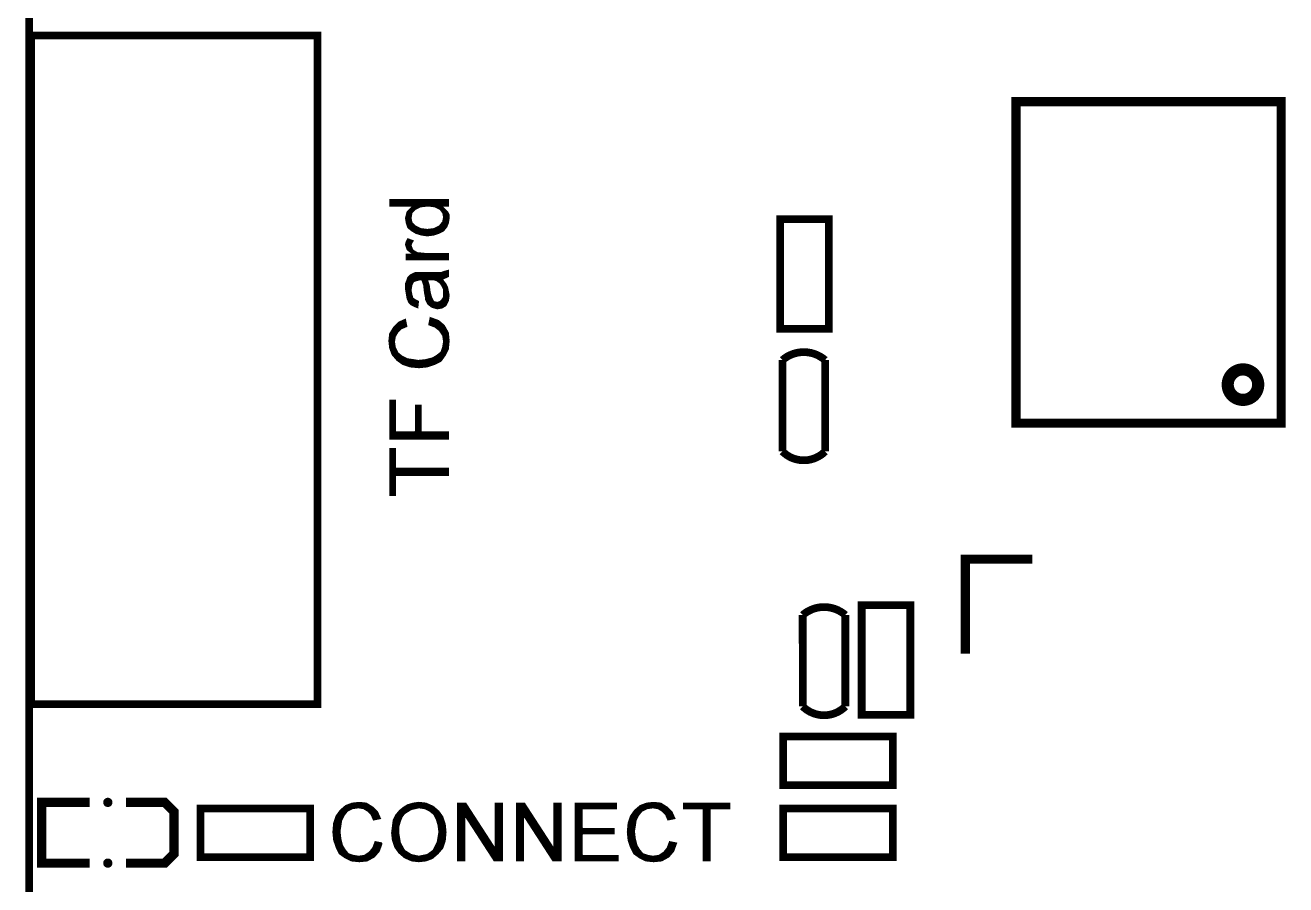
# Model space of a CAD drawing. Extents: x 1.22 to 3.09, y 1.23 to 6.
# Drawn here: x 1.356 to 2.171, y 2.793 to 3.348 of the extents above; entities that cross this region are included whole.
import ezdxf

# ---------------------------------------------------------------- set-up
doc = ezdxf.new("R2010")
doc.units = 0
doc.layers.add('SST001126_PHO', color=11, linetype='CONTINUOUS')

msp = doc.modelspace()

# ---------------------------------------------------------------- linework, layer by layer
at = {"layer": 'SST001126_PHO'}
for points, const_width in [([(1.35854, 1.43433), (1.35854, 5.6261)], 0.005), ([(1.54494, 3.3418), (1.54494, 2.9098), (1.35994, 2.9098), (1.35994, 3.3418), (1.54494, 3.3418)], 0.005), ([(2.16797, 3.29916), (2.16797, 3.09139), (1.9966, 3.09139), (1.9966, 3.29916), (2.16797, 3.29916)], 0.006), ([(1.62996, 3.22587), (1.62897, 3.22783), (1.62582, 3.23099), (1.62567, 3.23134), (1.62617, 3.23184), (1.62942, 3.23184), (1.62942, 3.23566), (1.59185, 3.23566), (1.59185, 3.23184), (1.60581, 3.23184), (1.60631, 3.23134), (1.60617, 3.23099), (1.60305, 3.22787), (1.60204, 3.22382), (1.60255, 3.22075), (1.60356, 3.21771), (1.6061, 3.21568), (1.60869, 3.21413), (1.61235, 3.21308), (1.616, 3.21256), (1.62017, 3.21308), (1.6233, 3.21413), (1.62639, 3.21567), (1.62841, 3.2182), (1.62944, 3.22076), (1.62996, 3.22388), (1.62996, 3.22587)], 0.001), ([(1.592, 3.23184), (1.592, 3.23566)], 0.001), ([(1.593, 3.23184), (1.593, 3.23566)], 0.001), ([(1.594, 3.23184), (1.594, 3.23566)], 0.001), ([(1.595, 3.23184), (1.595, 3.23566)], 0.001), ([(1.596, 3.23184), (1.596, 3.23566)], 0.001), ([(1.597, 3.23184), (1.597, 3.23566)], 0.001), ([(1.598, 3.23184), (1.598, 3.23566)], 0.001), ([(1.599, 3.23184), (1.599, 3.23566)], 0.001), ([(1.6, 3.23184), (1.6, 3.23566)], 0.001), ([(1.601, 3.23184), (1.601, 3.23566)], 0.001), ([(1.602, 3.23184), (1.602, 3.23566)], 0.001), ([(1.603, 3.23184), (1.603, 3.23566)], 0.001), ([(1.604, 3.23184), (1.604, 3.23566)], 0.001), ([(1.605, 3.23184), (1.605, 3.23566)], 0.001), ([(1.606, 3.23181), (1.606, 3.23566)], 0.001), ([(1.607, 3.22841), (1.607, 3.23566)], 0.001), ([(1.608, 3.22941), (1.608, 3.23566)], 0.001), ([(1.609, 3.23001), (1.609, 3.23566)], 0.001), ([(1.61, 3.23051), (1.61, 3.23566)], 0.001), ([(1.611, 3.23101), (1.611, 3.23566)], 0.001), ([(1.612, 3.23134), (1.612, 3.23566)], 0.001), ([(1.613, 3.23145), (1.613, 3.23566)], 0.001), ([(1.614, 3.23156), (1.614, 3.23566)], 0.001), ([(1.615, 3.23168), (1.615, 3.23566)], 0.001), ([(1.616, 3.23179), (1.616, 3.23566)], 0.001), ([(1.617, 3.23179), (1.617, 3.23566)], 0.001), ([(1.618, 3.23166), (1.618, 3.23566)], 0.001), ([(1.619, 3.23154), (1.619, 3.23566)], 0.001), ([(1.62, 3.23141), (1.62, 3.23566)], 0.001), ([(1.621, 3.23127), (1.621, 3.23566)], 0.001), ([(1.622, 3.23077), (1.622, 3.23566)], 0.001), ([(1.623, 3.23027), (1.623, 3.23566)], 0.001), ([(1.624, 3.22977), (1.624, 3.23566)], 0.001), ([(1.625, 3.22874), (1.625, 3.23566)], 0.001), ([(1.626, 3.23181), (1.626, 3.23566)], 0.001), ([(1.627, 3.23184), (1.627, 3.23566)], 0.001), ([(1.628, 3.23184), (1.628, 3.23566)], 0.001), ([(1.629, 3.23184), (1.629, 3.23566)], 0.001), ([(1.603, 3.2194), (1.603, 3.22767)], 0.001), ([(1.604, 3.21736), (1.604, 3.22882)], 0.001), ([(1.605, 3.21656), (1.605, 3.22982)], 0.001), ([(1.60532, 3.22393), (1.60586, 3.22714), (1.606, 3.22741), (1.60814, 3.22955), (1.60827, 3.22965), (1.61148, 3.23125), (1.61165, 3.2313), (1.61647, 3.23184), (1.61659, 3.23184), (1.62088, 3.2313), (1.62104, 3.23125), (1.62425, 3.22965), (1.62443, 3.2295), (1.62604, 3.22736), (1.62613, 3.22716), (1.62666, 3.22448), (1.62666, 3.22428)], 0.001), ([(1.606, 3.22741), (1.606, 3.23082)], 0.001), ([(1.626, 3.2274), (1.626, 3.23081)], 0.001), ([(1.627, 3.21644), (1.627, 3.22981)], 0.001), ([(1.628, 3.21769), (1.628, 3.22881)], 0.001), ([(1.629, 3.21967), (1.629, 3.22778)], 0.001), ([(1.62666, 3.22428), (1.62613, 3.2216), (1.62603, 3.22139), (1.62388, 3.21871), (1.62372, 3.21857), (1.6205, 3.21697), (1.62034, 3.21692), (1.61605, 3.21638), (1.61593, 3.21638), (1.61164, 3.21692), (1.61148, 3.21697), (1.60827, 3.21857), (1.60814, 3.21867), (1.606, 3.22081), (1.60586, 3.22107), (1.60532, 3.22374), (1.60531, 3.22384), (1.60532, 3.22393)], 0.001), ([(1.606, 3.21576), (1.606, 3.22081)], 0.001), ([(1.607, 3.21514), (1.607, 3.21981)], 0.001), ([(1.608, 3.21454), (1.608, 3.21881)], 0.001), ([(1.624, 3.21448), (1.624, 3.21886)], 0.001), ([(1.625, 3.21498), (1.625, 3.22011)], 0.001), ([(1.626, 3.21548), (1.626, 3.22136)], 0.001), ([(1.87552, 3.22317), (1.84403, 3.22317), (1.84403, 3.1523), (1.87552, 3.1523), (1.87552, 3.22317)], 0.005), ([(1.62942, 3.20084), (1.61492, 3.20084), (1.61487, 3.20085), (1.60951, 3.20138), (1.60931, 3.20145), (1.60663, 3.20306), (1.60642, 3.2033), (1.60535, 3.20598), (1.60531, 3.20616), (1.60534, 3.20632), (1.60588, 3.20793), (1.60593, 3.20805), (1.60666, 3.20913), (1.60338, 3.21036), (1.60254, 3.20867), (1.60205, 3.20672), (1.60304, 3.20376), (1.604, 3.20279), (1.60611, 3.20121), (1.60631, 3.20081), (1.60581, 3.20031), (1.60256, 3.20031), (1.60256, 3.19702), (1.62942, 3.19702), (1.62942, 3.20084)], 0.001), ([(1.609, 3.21404), (1.609, 3.21821)], 0.001), ([(1.61, 3.21375), (1.61, 3.21771)], 0.001), ([(1.611, 3.21347), (1.611, 3.21721)], 0.001), ([(1.612, 3.21318), (1.612, 3.21687)], 0.001), ([(1.613, 3.21299), (1.613, 3.21675)], 0.001), ([(1.614, 3.21285), (1.614, 3.21662)], 0.001), ([(1.615, 3.2127), (1.615, 3.2165)], 0.001), ([(1.616, 3.21256), (1.616, 3.21638)], 0.001), ([(1.617, 3.21269), (1.617, 3.2165)], 0.001), ([(1.618, 3.21281), (1.618, 3.21663)], 0.001), ([(1.619, 3.21294), (1.619, 3.21675)], 0.001), ([(1.62, 3.21306), (1.62, 3.21688)], 0.001), ([(1.621, 3.21336), (1.621, 3.21722)], 0.001), ([(1.622, 3.21369), (1.622, 3.21772)], 0.001), ([(1.623, 3.21403), (1.623, 3.21822)], 0.001), ([(1.603, 3.20387), (1.603, 3.2096)], 0.001), ([(1.604, 3.20279), (1.604, 3.21013)], 0.001), ([(1.605, 3.20204), (1.605, 3.20975)], 0.001), ([(1.606, 3.20815), (1.606, 3.20938)], 0.001), ([(1.606, 3.20129), (1.606, 3.20435)], 0.001), ([(1.607, 3.19702), (1.607, 3.20283)], 0.001), ([(1.608, 3.19702), (1.608, 3.20223)], 0.001), ([(1.603, 3.19702), (1.603, 3.20031)], 0.001), ([(1.604, 3.19702), (1.604, 3.20031)], 0.001), ([(1.605, 3.19702), (1.605, 3.20031)], 0.001), ([(1.606, 3.19702), (1.606, 3.20034)], 0.001), ([(1.609, 3.19702), (1.609, 3.20163)], 0.001), ([(1.61, 3.19702), (1.61, 3.20133)], 0.001), ([(1.611, 3.19702), (1.611, 3.20123)], 0.001), ([(1.612, 3.19702), (1.612, 3.20113)], 0.001), ([(1.613, 3.19702), (1.613, 3.20103)], 0.001), ([(1.614, 3.19702), (1.614, 3.20093)], 0.001), ([(1.615, 3.19702), (1.615, 3.20084)], 0.001), ([(1.616, 3.19702), (1.616, 3.20084)], 0.001), ([(1.617, 3.19702), (1.617, 3.20084)], 0.001), ([(1.618, 3.19702), (1.618, 3.20084)], 0.001), ([(1.619, 3.19702), (1.619, 3.20084)], 0.001), ([(1.62, 3.19702), (1.62, 3.20084)], 0.001), ([(1.621, 3.19702), (1.621, 3.20084)], 0.001), ([(1.622, 3.19702), (1.622, 3.20084)], 0.001), ([(1.623, 3.19702), (1.623, 3.20084)], 0.001), ([(1.624, 3.19702), (1.624, 3.20084)], 0.001), ([(1.625, 3.19702), (1.625, 3.20084)], 0.001), ([(1.626, 3.19702), (1.626, 3.20084)], 0.001), ([(1.627, 3.19702), (1.627, 3.20084)], 0.001), ([(1.628, 3.19702), (1.628, 3.20084)], 0.001), ([(1.629, 3.19702), (1.629, 3.20084)], 0.001), ([(1.60808, 3.18852), (1.60504, 3.187), (1.60357, 3.18554), (1.60307, 3.18404), (1.60306, 3.18401), (1.60203, 3.18143), (1.60203, 3.17835), (1.60308, 3.17201), (1.6041, 3.16948), (1.60557, 3.168), (1.60763, 3.16698), (1.60968, 3.16616), (1.6101, 3.16998), (1.60827, 3.1709), (1.60822, 3.17093), (1.60661, 3.172), (1.6064, 3.17229), (1.60586, 3.17444), (1.60586, 3.17446), (1.60532, 3.17714), (1.60531, 3.17724), (1.60532, 3.17732), (1.60586, 3.18053), (1.6059, 3.18067), (1.60697, 3.18282), (1.60726, 3.18307), (1.60887, 3.1836), (1.60891, 3.18361), (1.61105, 3.18415), (1.61117, 3.18416), (1.61224, 3.18416), (1.61272, 3.18382), (1.61379, 3.18061), (1.61381, 3.18051), (1.61434, 3.17571), (1.61488, 3.17305), (1.61489, 3.17295), (1.61489, 3.17146), (1.61639, 3.16845), (1.61891, 3.16644), (1.62245, 3.16543), (1.62546, 3.16593), (1.62793, 3.16741), (1.62944, 3.17042), (1.62995, 3.17401)], 0.001), ([(1.604, 3.16972), (1.604, 3.18596)], 0.001), ([(1.605, 3.16858), (1.605, 3.18696)], 0.001), ([(1.606, 3.18087), (1.606, 3.18748)], 0.001), ([(1.607, 3.18286), (1.607, 3.18798)], 0.001), ([(1.608, 3.18331), (1.608, 3.18848)], 0.001), ([(1.62995, 3.17401), (1.62891, 3.17921), (1.62789, 3.18125), (1.62578, 3.18389), (1.62567, 3.1842), (1.62597, 3.18466), (1.62942, 3.18614), (1.62942, 3.18997), (1.62635, 3.18909), (1.62532, 3.18857), (1.6251, 3.18852), (1.60808, 3.18852)], 0.001), ([(1.609, 3.18364), (1.609, 3.18852)], 0.001), ([(1.61, 3.18389), (1.61, 3.18852)], 0.001), ([(1.611, 3.18414), (1.611, 3.18852)], 0.001), ([(1.612, 3.18416), (1.612, 3.18852)], 0.001), ([(1.613, 3.18297), (1.613, 3.18852)], 0.001), ([(1.614, 3.1788), (1.614, 3.18852)], 0.001), ([(1.615, 3.17123), (1.615, 3.18852)], 0.001), ([(1.616, 3.16923), (1.616, 3.18852)], 0.001), ([(1.617, 3.18416), (1.617, 3.18852)], 0.001), ([(1.618, 3.18416), (1.618, 3.18852)], 0.001), ([(1.619, 3.18416), (1.619, 3.18852)], 0.001), ([(1.62, 3.18416), (1.62, 3.18852)], 0.001), ([(1.621, 3.18395), (1.621, 3.18852)], 0.001), ([(1.622, 3.18362), (1.622, 3.18852)], 0.001), ([(1.623, 3.18292), (1.623, 3.18852)], 0.001), ([(1.624, 3.18217), (1.624, 3.18852)], 0.001), ([(1.625, 3.18097), (1.625, 3.18852)], 0.001), ([(1.626, 3.18467), (1.626, 3.18891)], 0.001), ([(1.627, 3.1851), (1.627, 3.18927)], 0.001), ([(1.628, 3.18553), (1.628, 3.18956)], 0.001), ([(1.629, 3.18596), (1.629, 3.18985)], 0.001), ([(1.603, 3.17252), (1.603, 3.18385)], 0.001), ([(1.62667, 3.17777), (1.62667, 3.17295), (1.62659, 3.17267), (1.62552, 3.17107), (1.62545, 3.17099), (1.62438, 3.16992), (1.62419, 3.1698), (1.62258, 3.16926), (1.6223, 3.16925), (1.62016, 3.16979), (1.61983, 3.17005), (1.61876, 3.17219), (1.61873, 3.17226), (1.6182, 3.17386), (1.61819, 3.1739), (1.61765, 3.17604), (1.61764, 3.1761), (1.61711, 3.18034), (1.61605, 3.18351), (1.61603, 3.18366), (1.61653, 3.18416), (1.62028, 3.18416), (1.62044, 3.18414), (1.62204, 3.1836), (1.62219, 3.18353), (1.62433, 3.18192), (1.62444, 3.1818), (1.62552, 3.18019), (1.62555, 3.18014), (1.62662, 3.17799), (1.62667, 3.17777)], 0.001), ([(1.617, 3.16796), (1.617, 3.18067)], 0.001), ([(1.626, 3.17923), (1.626, 3.18361)], 0.001), ([(1.627, 3.16685), (1.627, 3.18236)], 0.001), ([(1.628, 3.16755), (1.628, 3.18103)], 0.001), ([(1.629, 3.16955), (1.629, 3.17876)], 0.001), ([(1.606, 3.16779), (1.606, 3.17389)], 0.001), ([(1.607, 3.16729), (1.607, 3.17174)], 0.001), ([(1.608, 3.16683), (1.608, 3.17107)], 0.001), ([(1.609, 3.16643), (1.609, 3.17053)], 0.001), ([(1.61, 3.16908), (1.61, 3.17003)], 0.001), ([(1.618, 3.16716), (1.618, 3.17464)], 0.001), ([(1.619, 3.16641), (1.619, 3.17171)], 0.001), ([(1.62, 3.16613), (1.62, 3.16986)], 0.001), ([(1.621, 3.16584), (1.621, 3.16958)], 0.001), ([(1.624, 3.16568), (1.624, 3.16973)], 0.001), ([(1.625, 3.16585), (1.625, 3.17054)], 0.001), ([(1.626, 3.16625), (1.626, 3.17179)], 0.001), ([(1.622, 3.16555), (1.622, 3.16933)], 0.001), ([(1.623, 3.16552), (1.623, 3.1694)], 0.001), ([(1.62381, 3.15138), (1.62391, 3.15126), (1.62605, 3.14805), (1.62613, 3.14784), (1.62667, 3.14409), (1.62667, 3.14402), (1.62666, 3.14394), (1.62613, 3.14072), (1.62611, 3.14065), (1.62504, 3.13743), (1.62488, 3.1372), (1.6222, 3.13506), (1.62214, 3.13502), (1.61946, 3.13341), (1.61933, 3.13336), (1.61504, 3.13229), (1.61498, 3.13227), (1.61016, 3.13174), (1.61002, 3.13174), (1.60681, 3.13228), (1.60306, 3.13281), (1.60291, 3.13286), (1.5997, 3.13447), (1.59961, 3.13452), (1.59693, 3.13667), (1.5968, 3.13683), (1.59519, 3.14005), (1.59514, 3.1402), (1.5946, 3.14395), (1.5946, 3.14402), (1.59461, 3.1441), (1.59514, 3.14732), (1.59521, 3.14749), (1.59681, 3.15017), (1.59689, 3.15027), (1.59903, 3.15241), (1.59919, 3.15252), (1.60257, 3.15396), (1.6017, 3.15831), (1.59753, 3.15646), (1.59442, 3.15335), (1.59183, 3.14921), (1.59132, 3.14456), (1.59184, 3.13985), (1.59339, 3.13571), (1.59651, 3.13207), (1.60015, 3.12947), (1.60485, 3.12791), (1.61063, 3.12738), (1.61589, 3.12791), (1.62062, 3.12948), (1.62477, 3.13156), (1.62735, 3.13517), (1.62943, 3.13934), (1.62995, 3.14456)], 0.001), ([(1.595, 3.14646), (1.595, 3.15393)], 0.001), ([(1.596, 3.14881), (1.596, 3.15493)], 0.001), ([(1.597, 3.15038), (1.597, 3.15593)], 0.001), ([(1.598, 3.15138), (1.598, 3.15667)], 0.001), ([(1.599, 3.15238), (1.599, 3.15711)], 0.001), ([(1.6, 3.15286), (1.6, 3.15756)], 0.001), ([(1.601, 3.15329), (1.601, 3.158)], 0.001), ([(1.602, 3.15372), (1.602, 3.15679)], 0.001), ([(1.62995, 3.14456), (1.62943, 3.14976), (1.62685, 3.15441), (1.62324, 3.15751), (1.61798, 3.15942), (1.6171, 3.15505), (1.62099, 3.1536), (1.62113, 3.15352), (1.62381, 3.15138)], 0.001), ([(1.618, 3.15472), (1.618, 3.15942)], 0.001), ([(1.619, 3.15434), (1.619, 3.15905)], 0.001), ([(1.62, 3.15397), (1.62, 3.15869)], 0.001), ([(1.621, 3.15359), (1.621, 3.15832)], 0.001), ([(1.622, 3.15282), (1.622, 3.15796)], 0.001), ([(1.623, 3.15202), (1.623, 3.1576)], 0.001), ([(1.624, 3.15113), (1.624, 3.15686)], 0.001), ([(1.625, 3.14963), (1.625, 3.156)], 0.001), ([(1.626, 3.14813), (1.626, 3.15514)], 0.001), ([(1.627, 3.13468), (1.627, 3.15414)], 0.001), ([(1.592, 3.13943), (1.592, 3.14948)], 0.001), ([(1.593, 3.13676), (1.593, 3.15108)], 0.001), ([(1.594, 3.135), (1.594, 3.15268)], 0.001), ([(1.628, 3.13648), (1.628, 3.15234)], 0.001), ([(1.629, 3.13848), (1.629, 3.15054)], 0.001), ([(1.595, 3.13383), (1.595, 3.14118)], 0.001), ([(1.596, 3.13267), (1.596, 3.13842)], 0.001), ([(1.625, 3.13188), (1.625, 3.13735)], 0.001), ([(1.626, 3.13328), (1.626, 3.14032)], 0.001), ([(1.597, 3.13172), (1.597, 3.13661)], 0.001), ([(1.598, 3.13101), (1.598, 3.13581)], 0.001), ([(1.599, 3.13029), (1.599, 3.13501)], 0.001), ([(1.6, 3.12958), (1.6, 3.13432)], 0.001), ([(1.601, 3.12919), (1.601, 3.13382)], 0.001), ([(1.602, 3.12886), (1.602, 3.13332)], 0.001), ([(1.603, 3.12852), (1.603, 3.13283)], 0.001), ([(1.604, 3.12819), (1.604, 3.13268)], 0.001), ([(1.605, 3.12789), (1.605, 3.13254)], 0.001), ([(1.606, 3.1278), (1.606, 3.13239)], 0.001), ([(1.607, 3.12771), (1.607, 3.13225)], 0.001), ([(1.608, 3.12762), (1.608, 3.13208)], 0.001), ([(1.609, 3.12753), (1.609, 3.13191)], 0.001), ([(1.61, 3.12744), (1.61, 3.13175)], 0.001), ([(1.611, 3.12742), (1.611, 3.13183)], 0.001), ([(1.612, 3.12752), (1.612, 3.13194)], 0.001), ([(1.613, 3.12762), (1.613, 3.13205)], 0.001), ([(1.614, 3.12772), (1.614, 3.13217)], 0.001), ([(1.615, 3.12782), (1.615, 3.13228)], 0.001), ([(1.616, 3.12794), (1.616, 3.13253)], 0.001), ([(1.617, 3.12828), (1.617, 3.13278)], 0.001), ([(1.618, 3.12861), (1.618, 3.13303)], 0.001), ([(1.619, 3.12894), (1.619, 3.13328)], 0.001), ([(1.62, 3.12928), (1.62, 3.13374)], 0.001), ([(1.621, 3.12967), (1.621, 3.13434)], 0.001), ([(1.622, 3.13017), (1.622, 3.13494)], 0.001), ([(1.623, 3.13067), (1.623, 3.1357)], 0.001), ([(1.624, 3.13117), (1.624, 3.1365)], 0.001), ([(1.84557, 3.13214), (1.84559, 3.0731)], 0.005), ([(1.87315, 3.0731), (1.87313, 3.13216)], 0.005), ([(1.62942, 3.08566), (1.61224, 3.08566), (1.61174, 3.08616), (1.61174, 3.10281), (1.60846, 3.10281), (1.60846, 3.08616), (1.60796, 3.08566), (1.59564, 3.08566), (1.59514, 3.08616), (1.59514, 3.10602), (1.59185, 3.10602), (1.59185, 3.08131), (1.62942, 3.08131), (1.62942, 3.08566)], 0.001), ([(1.592, 3.08131), (1.592, 3.10602)], 0.001), ([(1.593, 3.08131), (1.593, 3.10602)], 0.001), ([(1.594, 3.08131), (1.594, 3.10602)], 0.001), ([(1.595, 3.08131), (1.595, 3.10602)], 0.001), ([(1.609, 3.08131), (1.609, 3.10281)], 0.001), ([(1.61, 3.08131), (1.61, 3.10281)], 0.001), ([(1.611, 3.08131), (1.611, 3.10281)], 0.001), ([(1.596, 3.08131), (1.596, 3.08566)], 0.001), ([(1.597, 3.08131), (1.597, 3.08566)], 0.001), ([(1.598, 3.08131), (1.598, 3.08566)], 0.001), ([(1.599, 3.08131), (1.599, 3.08566)], 0.001), ([(1.6, 3.08131), (1.6, 3.08566)], 0.001), ([(1.601, 3.08131), (1.601, 3.08566)], 0.001), ([(1.602, 3.08131), (1.602, 3.08566)], 0.001), ([(1.603, 3.08131), (1.603, 3.08566)], 0.001), ([(1.604, 3.08131), (1.604, 3.08566)], 0.001), ([(1.605, 3.08131), (1.605, 3.08566)], 0.001), ([(1.606, 3.08131), (1.606, 3.08566)], 0.001), ([(1.607, 3.08131), (1.607, 3.08566)], 0.001), ([(1.608, 3.08131), (1.608, 3.08567)], 0.001), ([(1.612, 3.08131), (1.612, 3.08573)], 0.001), ([(1.613, 3.08131), (1.613, 3.08566)], 0.001), ([(1.614, 3.08131), (1.614, 3.08566)], 0.001), ([(1.615, 3.08131), (1.615, 3.08566)], 0.001), ([(1.616, 3.08131), (1.616, 3.08566)], 0.001), ([(1.617, 3.08131), (1.617, 3.08566)], 0.001), ([(1.618, 3.08131), (1.618, 3.08566)], 0.001), ([(1.619, 3.08131), (1.619, 3.08566)], 0.001), ([(1.62, 3.08131), (1.62, 3.08566)], 0.001), ([(1.621, 3.08131), (1.621, 3.08566)], 0.001), ([(1.622, 3.08131), (1.622, 3.08566)], 0.001), ([(1.623, 3.08131), (1.623, 3.08566)], 0.001), ([(1.624, 3.08131), (1.624, 3.08566)], 0.001), ([(1.625, 3.08131), (1.625, 3.08566)], 0.001), ([(1.626, 3.08131), (1.626, 3.08566)], 0.001), ([(1.627, 3.08131), (1.627, 3.08566)], 0.001), ([(1.628, 3.08131), (1.628, 3.08566)], 0.001), ([(1.629, 3.08131), (1.629, 3.08566)], 0.001), ([(1.62942, 3.06209), (1.59564, 3.06209), (1.59514, 3.06259), (1.59514, 3.07495), (1.59185, 3.07495), (1.59185, 3.04488), (1.59514, 3.04488), (1.59514, 3.05724), (1.59564, 3.05774), (1.62942, 3.05774), (1.62942, 3.06209)], 0.001), ([(1.592, 3.04488), (1.592, 3.07495)], 0.001), ([(1.593, 3.04488), (1.593, 3.07495)], 0.001), ([(1.594, 3.04488), (1.594, 3.07495)], 0.001), ([(1.595, 3.04488), (1.595, 3.07495)], 0.001), ([(1.596, 3.05774), (1.596, 3.06209)], 0.001), ([(1.597, 3.05774), (1.597, 3.06209)], 0.001), ([(1.598, 3.05774), (1.598, 3.06209)], 0.001), ([(1.599, 3.05774), (1.599, 3.06209)], 0.001), ([(1.6, 3.05774), (1.6, 3.06209)], 0.001), ([(1.601, 3.05774), (1.601, 3.06209)], 0.001), ([(1.602, 3.05774), (1.602, 3.06209)], 0.001), ([(1.603, 3.05774), (1.603, 3.06209)], 0.001), ([(1.604, 3.05774), (1.604, 3.06209)], 0.001), ([(1.605, 3.05774), (1.605, 3.06209)], 0.001), ([(1.606, 3.05774), (1.606, 3.06209)], 0.001), ([(1.607, 3.05774), (1.607, 3.06209)], 0.001), ([(1.608, 3.05774), (1.608, 3.06209)], 0.001), ([(1.609, 3.05774), (1.609, 3.06209)], 0.001), ([(1.61, 3.05774), (1.61, 3.06209)], 0.001), ([(1.611, 3.05774), (1.611, 3.06209)], 0.001), ([(1.612, 3.05774), (1.612, 3.06209)], 0.001), ([(1.613, 3.05774), (1.613, 3.06209)], 0.001), ([(1.614, 3.05774), (1.614, 3.06209)], 0.001), ([(1.615, 3.05774), (1.615, 3.06209)], 0.001), ([(1.616, 3.05774), (1.616, 3.06209)], 0.001), ([(1.617, 3.05774), (1.617, 3.06209)], 0.001), ([(1.618, 3.05774), (1.618, 3.06209)], 0.001), ([(1.619, 3.05774), (1.619, 3.06209)], 0.001), ([(1.62, 3.05774), (1.62, 3.06209)], 0.001), ([(1.621, 3.05774), (1.621, 3.06209)], 0.001), ([(1.622, 3.05774), (1.622, 3.06209)], 0.001), ([(1.623, 3.05774), (1.623, 3.06209)], 0.001), ([(1.624, 3.05774), (1.624, 3.06209)], 0.001), ([(1.625, 3.05774), (1.625, 3.06209)], 0.001), ([(1.626, 3.05774), (1.626, 3.06209)], 0.001), ([(1.627, 3.05774), (1.627, 3.06209)], 0.001), ([(1.628, 3.05774), (1.628, 3.06209)], 0.001), ([(1.629, 3.05774), (1.629, 3.06209)], 0.001), ([(2.00709, 3.00354), (1.96378, 3.00354), (1.96378, 2.94252)], 0.006), ([(1.92826, 2.97377), (1.89677, 2.97377), (1.89677, 2.9029), (1.92826, 2.9029), (1.92826, 2.97377)], 0.005), ([(1.85866, 2.96743), (1.85868, 2.90839)], 0.005), ([(1.88623, 2.90839), (1.88622, 2.96746)], 0.005), ([(1.91687, 2.85755), (1.91687, 2.88904), (1.846, 2.88904), (1.846, 2.85755), (1.91687, 2.85755)], 0.005), ([(1.39779, 2.8464), (1.36673, 2.8464), (1.36673, 2.80714), (1.39779, 2.80714)], 0.006), ([(1.42111, 2.8464), (1.44617, 2.8464), (1.45217, 2.8404), (1.45217, 2.81314), (1.44617, 2.80714), (1.42111, 2.80714)], 0.006), ([(1.46935, 2.84245), (1.46935, 2.81096), (1.54022, 2.81096), (1.54022, 2.84245), (1.46935, 2.84245)], 0.005), ([(1.56049, 2.83486), (1.56207, 2.83802), (1.56212, 2.83811), (1.56423, 2.84074), (1.5644, 2.84088), (1.56756, 2.84246), (1.56772, 2.84251), (1.57141, 2.84304), (1.57156, 2.84303), (1.57472, 2.84251), (1.5749, 2.84244), (1.57754, 2.84086), (1.57763, 2.84079), (1.57974, 2.83868), (1.57985, 2.83852), (1.58127, 2.8352), (1.58553, 2.83605), (1.58371, 2.84014), (1.58066, 2.8432), (1.57658, 2.84575), (1.57201, 2.84626), (1.56738, 2.84574), (1.5633, 2.84421), (1.55972, 2.84115), (1.55716, 2.83757), (1.55562, 2.83295), (1.55511, 2.82725), (1.55562, 2.82208), (1.55718, 2.81742), (1.55921, 2.81335), (1.56277, 2.81081), (1.56687, 2.80876), (1.57201, 2.80824), (1.57713, 2.80875), (1.5817, 2.8113), (1.58475, 2.81485), (1.58663, 2.82002)], 0.001), ([(1.563, 2.8392), (1.563, 2.84396)], 0.001), ([(1.564, 2.84045), (1.564, 2.84448)], 0.001), ([(1.565, 2.84118), (1.565, 2.84485)], 0.001), ([(1.566, 2.84168), (1.566, 2.84523)], 0.001), ([(1.567, 2.84218), (1.567, 2.8456)], 0.001), ([(1.568, 2.84255), (1.568, 2.84581)], 0.001), ([(1.569, 2.84269), (1.569, 2.84592)], 0.001), ([(1.57, 2.84283), (1.57, 2.84603)], 0.001), ([(1.571, 2.84298), (1.571, 2.84614)], 0.001), ([(1.572, 2.84296), (1.572, 2.84626)], 0.001), ([(1.573, 2.84279), (1.573, 2.84615)], 0.001), ([(1.574, 2.84263), (1.574, 2.84603)], 0.001), ([(1.575, 2.84238), (1.575, 2.84592)], 0.001), ([(1.576, 2.84178), (1.576, 2.84581)], 0.001), ([(1.577, 2.84118), (1.577, 2.84549)], 0.001), ([(1.578, 2.84042), (1.578, 2.84486)], 0.001), ([(1.579, 2.83942), (1.579, 2.84424)], 0.001), ([(1.58, 2.83816), (1.58, 2.84361)], 0.001), ([(1.62792, 2.82725), (1.6274, 2.83242), (1.62586, 2.83704), (1.62331, 2.84062), (1.61972, 2.8437), (1.61511, 2.84574), (1.6105, 2.84626), (1.60691, 2.84574), (1.60332, 2.84471), (1.60076, 2.84318), (1.59819, 2.84113), (1.59563, 2.83805), (1.59411, 2.83501), (1.59307, 2.82672), (1.59359, 2.82208), (1.59513, 2.81746), (1.59769, 2.81388), (1.60128, 2.8108), (1.60588, 2.80876), (1.6105, 2.80824), (1.61512, 2.80876), (1.6192, 2.81029), (1.6228, 2.81337), (1.62587, 2.81696), (1.6274, 2.82155), (1.62792, 2.82725)], 0.001), ([(1.602, 2.83973), (1.602, 2.84393)], 0.001), ([(1.603, 2.84036), (1.603, 2.84453)], 0.001), ([(1.604, 2.84098), (1.604, 2.84491)], 0.001), ([(1.605, 2.84161), (1.605, 2.8452)], 0.001), ([(1.606, 2.84205), (1.606, 2.84548)], 0.001), ([(1.607, 2.84228), (1.607, 2.84575)], 0.001), ([(1.608, 2.8425), (1.608, 2.8459)], 0.001), ([(1.609, 2.84272), (1.609, 2.84604)], 0.001), ([(1.61, 2.84294), (1.61, 2.84618)], 0.001), ([(1.611, 2.84297), (1.611, 2.8462)], 0.001), ([(1.612, 2.84283), (1.612, 2.84609)], 0.001), ([(1.613, 2.84269), (1.613, 2.84598)], 0.001), ([(1.614, 2.84255), (1.614, 2.84587)], 0.001), ([(1.615, 2.84217), (1.615, 2.84576)], 0.001), ([(1.616, 2.84167), (1.616, 2.84535)], 0.001), ([(1.617, 2.84117), (1.617, 2.8449)], 0.001), ([(1.618, 2.84055), (1.618, 2.84446)], 0.001), ([(1.619, 2.83975), (1.619, 2.84401)], 0.001), ([(1.66431, 2.84573), (1.66003, 2.84573), (1.66003, 2.81776), (1.65911, 2.81749), (1.64081, 2.84573), (1.63578, 2.84573), (1.63578, 2.80877), (1.64005, 2.80877), (1.64005, 2.83674), (1.64097, 2.83701), (1.65928, 2.80877), (1.66431, 2.80877), (1.66431, 2.84573)], 0.001), ([(1.636, 2.80877), (1.636, 2.84573)], 0.001), ([(1.637, 2.80877), (1.637, 2.84573)], 0.001), ([(1.638, 2.80877), (1.638, 2.84573)], 0.001), ([(1.639, 2.80877), (1.639, 2.84573)], 0.001), ([(1.64, 2.80877), (1.64, 2.84573)], 0.001), ([(1.641, 2.83697), (1.641, 2.84543)], 0.001), ([(1.642, 2.83542), (1.642, 2.84389)], 0.001), ([(1.661, 2.80877), (1.661, 2.84573)], 0.001), ([(1.662, 2.80877), (1.662, 2.84573)], 0.001), ([(1.663, 2.80877), (1.663, 2.84573)], 0.001), ([(1.664, 2.80877), (1.664, 2.84573)], 0.001), ([(1.70227, 2.84573), (1.698, 2.84573), (1.698, 2.81776), (1.69708, 2.81749), (1.67877, 2.84573), (1.67374, 2.84573), (1.67374, 2.80877), (1.67802, 2.80877), (1.67802, 2.83674), (1.67893, 2.83701), (1.69724, 2.80877), (1.70227, 2.80877), (1.70227, 2.84573)], 0.001), ([(1.674, 2.80877), (1.674, 2.84573)], 0.001), ([(1.675, 2.80877), (1.675, 2.84573)], 0.001), ([(1.676, 2.80877), (1.676, 2.84573)], 0.001), ([(1.677, 2.80877), (1.677, 2.84573)], 0.001), ([(1.678, 2.80877), (1.678, 2.84573)], 0.001), ([(1.679, 2.83691), (1.679, 2.84538)], 0.001), ([(1.68, 2.83537), (1.68, 2.84384)], 0.001), ([(1.698, 2.80877), (1.698, 2.84573)], 0.001), ([(1.699, 2.80877), (1.699, 2.84573)], 0.001), ([(1.7, 2.80877), (1.7, 2.84573)], 0.001), ([(1.701, 2.80877), (1.701, 2.84573)], 0.001), ([(1.702, 2.80877), (1.702, 2.84573)], 0.001), ([(1.73918, 2.81199), (1.71648, 2.81199), (1.71598, 2.81249), (1.71598, 2.82567), (1.71648, 2.82617), (1.73654, 2.82617), (1.73654, 2.82939), (1.71648, 2.82939), (1.71598, 2.82989), (1.71598, 2.84201), (1.71648, 2.84251), (1.73812, 2.84251), (1.73812, 2.84573), (1.71171, 2.84573), (1.71171, 2.80877), (1.73918, 2.80877), (1.73918, 2.81199)], 0.001), ([(1.712, 2.80877), (1.712, 2.84573)], 0.001), ([(1.713, 2.80877), (1.713, 2.84573)], 0.001), ([(1.714, 2.80877), (1.714, 2.84573)], 0.001), ([(1.715, 2.80877), (1.715, 2.84573)], 0.001), ([(1.716, 2.84216), (1.716, 2.84573)], 0.001), ([(1.717, 2.84251), (1.717, 2.84573)], 0.001), ([(1.718, 2.84251), (1.718, 2.84573)], 0.001), ([(1.719, 2.84251), (1.719, 2.84573)], 0.001), ([(1.72, 2.84251), (1.72, 2.84573)], 0.001), ([(1.721, 2.84251), (1.721, 2.84573)], 0.001), ([(1.722, 2.84251), (1.722, 2.84573)], 0.001), ([(1.723, 2.84251), (1.723, 2.84573)], 0.001), ([(1.724, 2.84251), (1.724, 2.84573)], 0.001), ([(1.725, 2.84251), (1.725, 2.84573)], 0.001), ([(1.726, 2.84251), (1.726, 2.84573)], 0.001), ([(1.727, 2.84251), (1.727, 2.84573)], 0.001), ([(1.728, 2.84251), (1.728, 2.84573)], 0.001), ([(1.729, 2.84251), (1.729, 2.84573)], 0.001), ([(1.73, 2.84251), (1.73, 2.84573)], 0.001), ([(1.731, 2.84251), (1.731, 2.84573)], 0.001), ([(1.732, 2.84251), (1.732, 2.84573)], 0.001), ([(1.733, 2.84251), (1.733, 2.84573)], 0.001), ([(1.734, 2.84251), (1.734, 2.84573)], 0.001), ([(1.735, 2.84251), (1.735, 2.84573)], 0.001), ([(1.736, 2.84251), (1.736, 2.84573)], 0.001), ([(1.737, 2.84251), (1.737, 2.84573)], 0.001), ([(1.738, 2.84251), (1.738, 2.84573)], 0.001), ([(1.77697, 2.82002), (1.77269, 2.82088), (1.77126, 2.81706), (1.77118, 2.81692), (1.76907, 2.81428), (1.76896, 2.81418), (1.76579, 2.81207), (1.76559, 2.81199), (1.7619, 2.81146), (1.76174, 2.81147), (1.75858, 2.81199), (1.7585, 2.81201), (1.75534, 2.81307), (1.75511, 2.81323), (1.753, 2.81586), (1.75296, 2.81592), (1.75138, 2.81856), (1.75132, 2.81869), (1.75027, 2.82291), (1.75026, 2.82298), (1.74973, 2.82772), (1.74972, 2.82778), (1.74973, 2.82786), (1.75026, 2.83102), (1.75078, 2.8347), (1.75083, 2.83486), (1.75241, 2.83802), (1.75247, 2.83811), (1.75458, 2.84074), (1.75475, 2.84088), (1.75791, 2.84246), (1.75806, 2.84251), (1.76175, 2.84304), (1.76191, 2.84303), (1.76507, 2.84251), (1.76525, 2.84244), (1.76788, 2.84086), (1.76798, 2.84079), (1.77009, 2.83868), (1.77019, 2.83852), (1.77162, 2.8352), (1.77588, 2.83605), (1.77406, 2.84014), (1.771, 2.8432), (1.76693, 2.84575), (1.76235, 2.84626), (1.75772, 2.84574), (1.75365, 2.84421), (1.75007, 2.84115), (1.74751, 2.83757), (1.74597, 2.83295), (1.74545, 2.82725), (1.74597, 2.82208), (1.74752, 2.81742), (1.74956, 2.81335), (1.75312, 2.81081), (1.75722, 2.80876), (1.76235, 2.80824), (1.76747, 2.80875), (1.77205, 2.8113), (1.7751, 2.81485), (1.77697, 2.82002)], 0.001), ([(1.753, 2.83877), (1.753, 2.84366)], 0.001), ([(1.754, 2.84002), (1.754, 2.84435)], 0.001), ([(1.755, 2.84101), (1.755, 2.84472)], 0.001), ([(1.756, 2.84151), (1.756, 2.8451)], 0.001), ([(1.757, 2.84201), (1.757, 2.84547)], 0.001), ([(1.758, 2.8425), (1.758, 2.84577)], 0.001), ([(1.759, 2.84264), (1.759, 2.84588)], 0.001), ([(1.76, 2.84279), (1.76, 2.84599)], 0.001), ([(1.761, 2.84293), (1.761, 2.84611)], 0.001), ([(1.762, 2.84302), (1.762, 2.84622)], 0.001), ([(1.763, 2.84285), (1.763, 2.84618)], 0.001), ([(1.764, 2.84269), (1.764, 2.84607)], 0.001), ([(1.765, 2.84252), (1.765, 2.84596)], 0.001), ([(1.766, 2.84199), (1.766, 2.84585)], 0.001), ([(1.767, 2.84139), (1.767, 2.8457)], 0.001), ([(1.768, 2.84076), (1.768, 2.84508)], 0.001), ([(1.769, 2.83976), (1.769, 2.84445)], 0.001), ([(1.77, 2.83876), (1.77, 2.84383)], 0.001), ([(1.81142, 2.84573), (1.78183, 2.84573), (1.78183, 2.84251), (1.79399, 2.84251), (1.79449, 2.84201), (1.79449, 2.80877), (1.79876, 2.80877), (1.79876, 2.84201), (1.79926, 2.84251), (1.81142, 2.84251), (1.81142, 2.84573)], 0.001), ([(1.782, 2.84251), (1.782, 2.84573)], 0.001), ([(1.783, 2.84251), (1.783, 2.84573)], 0.001), ([(1.784, 2.84251), (1.784, 2.84573)], 0.001), ([(1.785, 2.84251), (1.785, 2.84573)], 0.001), ([(1.786, 2.84251), (1.786, 2.84573)], 0.001), ([(1.787, 2.84251), (1.787, 2.84573)], 0.001), ([(1.788, 2.84251), (1.788, 2.84573)], 0.001), ([(1.789, 2.84251), (1.789, 2.84573)], 0.001), ([(1.79, 2.84251), (1.79, 2.84573)], 0.001), ([(1.791, 2.84251), (1.791, 2.84573)], 0.001), ([(1.792, 2.84251), (1.792, 2.84573)], 0.001), ([(1.793, 2.84251), (1.793, 2.84573)], 0.001), ([(1.794, 2.84251), (1.794, 2.84573)], 0.001), ([(1.795, 2.80877), (1.795, 2.84573)], 0.001), ([(1.796, 2.80877), (1.796, 2.84573)], 0.001), ([(1.797, 2.80877), (1.797, 2.84573)], 0.001), ([(1.798, 2.80877), (1.798, 2.84573)], 0.001), ([(1.799, 2.84244), (1.799, 2.84573)], 0.001), ([(1.8, 2.84251), (1.8, 2.84573)], 0.001), ([(1.801, 2.84251), (1.801, 2.84573)], 0.001), ([(1.802, 2.84251), (1.802, 2.84573)], 0.001), ([(1.803, 2.84251), (1.803, 2.84573)], 0.001), ([(1.804, 2.84251), (1.804, 2.84573)], 0.001), ([(1.805, 2.84251), (1.805, 2.84573)], 0.001), ([(1.806, 2.84251), (1.806, 2.84573)], 0.001), ([(1.807, 2.84251), (1.807, 2.84573)], 0.001), ([(1.808, 2.84251), (1.808, 2.84573)], 0.001), ([(1.809, 2.84251), (1.809, 2.84573)], 0.001), ([(1.81, 2.84251), (1.81, 2.84573)], 0.001), ([(1.811, 2.84251), (1.811, 2.84573)], 0.001), ([(1.84612, 2.84245), (1.84612, 2.81096), (1.91699, 2.81096), (1.91699, 2.84245), (1.84612, 2.84245)], 0.005), ([(1.557, 2.81795), (1.557, 2.83707)], 0.001), ([(1.558, 2.81578), (1.558, 2.83874)], 0.001), ([(1.559, 2.81378), (1.559, 2.84014)], 0.001), ([(1.56, 2.83164), (1.56, 2.84138)], 0.001), ([(1.561, 2.83589), (1.561, 2.84224)], 0.001), ([(1.562, 2.83789), (1.562, 2.8431)], 0.001), ([(1.581, 2.83583), (1.581, 2.84286)], 0.001), ([(1.582, 2.83535), (1.582, 2.84186)], 0.001), ([(1.583, 2.83555), (1.583, 2.84086)], 0.001), ([(1.584, 2.83575), (1.584, 2.8395)], 0.001), ([(1.585, 2.83595), (1.585, 2.83725)], 0.001), ([(1.595, 2.81785), (1.595, 2.83679)], 0.001), ([(1.596, 2.81624), (1.596, 2.8385)], 0.001), ([(1.597, 2.81484), (1.597, 2.8397)], 0.001), ([(1.62365, 2.82725), (1.62364, 2.82717), (1.62259, 2.82084), (1.62254, 2.8207), (1.61991, 2.81543), (1.61975, 2.81524), (1.61606, 2.81261), (1.61587, 2.81252), (1.61059, 2.81147), (1.61039, 2.81147), (1.60564, 2.81253), (1.60549, 2.81259), (1.60127, 2.81523), (1.6011, 2.81541), (1.59846, 2.82015), (1.5984, 2.82031), (1.59735, 2.82664), (1.59734, 2.82672), (1.59734, 2.83041), (1.59736, 2.83055), (1.59842, 2.83424), (1.59843, 2.83429), (1.59949, 2.83693), (1.59955, 2.83704), (1.60113, 2.83915), (1.60127, 2.83927), (1.60549, 2.84191), (1.60564, 2.84197), (1.61039, 2.84303), (1.61057, 2.84304), (1.61426, 2.84251), (1.61441, 2.84246), (1.61757, 2.84088), (1.61766, 2.84082), (1.6203, 2.83871), (1.62043, 2.83855), (1.62202, 2.83538), (1.62205, 2.8353), (1.6231, 2.83161), (1.62312, 2.83153), (1.62365, 2.82731), (1.62365, 2.82725)], 0.001), ([(1.598, 2.83279), (1.598, 2.8409)], 0.001), ([(1.599, 2.83571), (1.599, 2.84177)], 0.001), ([(1.6, 2.83764), (1.6, 2.84257)], 0.001), ([(1.601, 2.83897), (1.601, 2.84333)], 0.001), ([(1.62, 2.83895), (1.62, 2.84345)], 0.001), ([(1.621, 2.83742), (1.621, 2.8426)], 0.001), ([(1.622, 2.83542), (1.622, 2.84174)], 0.001), ([(1.623, 2.83197), (1.623, 2.84088)], 0.001), ([(1.624, 2.81477), (1.624, 2.83965)], 0.001), ([(1.625, 2.81594), (1.625, 2.83825)], 0.001), ([(1.626, 2.81734), (1.626, 2.83663)], 0.001), ([(1.643, 2.83388), (1.643, 2.84235)], 0.001), ([(1.644, 2.83234), (1.644, 2.8408)], 0.001), ([(1.645, 2.8308), (1.645, 2.83926)], 0.001), ([(1.646, 2.82925), (1.646, 2.83772)], 0.001), ([(1.647, 2.82771), (1.647, 2.83618)], 0.001), ([(1.681, 2.83383), (1.681, 2.84229)], 0.001), ([(1.682, 2.83228), (1.682, 2.84075)], 0.001), ([(1.683, 2.83074), (1.683, 2.83921)], 0.001), ([(1.684, 2.8292), (1.684, 2.83766)], 0.001), ([(1.685, 2.82765), (1.685, 2.83612)], 0.001), ([(1.747, 2.819), (1.747, 2.83603)], 0.001), ([(1.748, 2.81647), (1.748, 2.83825)], 0.001), ([(1.749, 2.81447), (1.749, 2.83965)], 0.001), ([(1.75, 2.82947), (1.75, 2.84105)], 0.001), ([(1.751, 2.83519), (1.751, 2.84194)], 0.001), ([(1.752, 2.83719), (1.752, 2.8428)], 0.001), ([(1.771, 2.83664), (1.771, 2.8432)], 0.001), ([(1.772, 2.83528), (1.772, 2.8422)], 0.001), ([(1.773, 2.83548), (1.773, 2.8412)], 0.001), ([(1.774, 2.83568), (1.774, 2.8402)], 0.001), ([(1.775, 2.83588), (1.775, 2.83803)], 0.001), ([(1.556, 2.82095), (1.556, 2.83407)], 0.001), ([(1.58663, 2.82002), (1.58234, 2.82088), (1.58091, 2.81706), (1.58083, 2.81692), (1.57872, 2.81428), (1.57861, 2.81418), (1.57545, 2.81207), (1.57524, 2.81199), (1.57155, 2.81146), (1.5714, 2.81147), (1.56823, 2.81199), (1.56816, 2.81201), (1.56499, 2.81307), (1.56476, 2.81323), (1.56265, 2.81586), (1.56261, 2.81592), (1.56103, 2.81856), (1.56097, 2.81869), (1.55992, 2.82291), (1.55991, 2.82298), (1.55938, 2.82772), (1.55938, 2.82778), (1.55938, 2.82786), (1.55991, 2.83102), (1.56044, 2.8347), (1.56049, 2.83486)], 0.001), ([(1.594, 2.82085), (1.594, 2.83414)], 0.001), ([(1.627, 2.82034), (1.627, 2.83363)], 0.001), ([(1.648, 2.82617), (1.648, 2.83463)], 0.001), ([(1.649, 2.82462), (1.649, 2.83309)], 0.001), ([(1.65, 2.82308), (1.65, 2.83155)], 0.001), ([(1.651, 2.82154), (1.651, 2.83)], 0.001), ([(1.652, 2.82), (1.652, 2.82846)], 0.001), ([(1.686, 2.82611), (1.686, 2.83458)], 0.001), ([(1.687, 2.82457), (1.687, 2.83304)], 0.001), ([(1.688, 2.82303), (1.688, 2.83149)], 0.001), ([(1.689, 2.82148), (1.689, 2.82995)], 0.001), ([(1.69, 2.81994), (1.69, 2.82841)], 0.001), ([(1.716, 2.82581), (1.716, 2.82974)], 0.001), ([(1.717, 2.82617), (1.717, 2.82939)], 0.001), ([(1.718, 2.82617), (1.718, 2.82939)], 0.001), ([(1.719, 2.82617), (1.719, 2.82939)], 0.001), ([(1.72, 2.82617), (1.72, 2.82939)], 0.001), ([(1.721, 2.82617), (1.721, 2.82939)], 0.001), ([(1.722, 2.82617), (1.722, 2.82939)], 0.001), ([(1.723, 2.82617), (1.723, 2.82939)], 0.001), ([(1.724, 2.82617), (1.724, 2.82939)], 0.001), ([(1.725, 2.82617), (1.725, 2.82939)], 0.001), ([(1.726, 2.82617), (1.726, 2.82939)], 0.001), ([(1.727, 2.82617), (1.727, 2.82939)], 0.001), ([(1.728, 2.82617), (1.728, 2.82939)], 0.001), ([(1.729, 2.82617), (1.729, 2.82939)], 0.001), ([(1.73, 2.82617), (1.73, 2.82939)], 0.001), ([(1.731, 2.82617), (1.731, 2.82939)], 0.001), ([(1.732, 2.82617), (1.732, 2.82939)], 0.001), ([(1.733, 2.82617), (1.733, 2.82939)], 0.001), ([(1.734, 2.82617), (1.734, 2.82939)], 0.001), ([(1.735, 2.82617), (1.735, 2.82939)], 0.001), ([(1.736, 2.82617), (1.736, 2.82939)], 0.001), ([(1.746, 2.822), (1.746, 2.83303)], 0.001), ([(1.56, 2.81279), (1.56, 2.82259)], 0.001), ([(1.582, 2.81165), (1.582, 2.81996)], 0.001), ([(1.583, 2.81281), (1.583, 2.82074)], 0.001), ([(1.584, 2.81398), (1.584, 2.82054)], 0.001), ([(1.585, 2.81554), (1.585, 2.82034)], 0.001), ([(1.586, 2.81829), (1.586, 2.82014)], 0.001), ([(1.598, 2.81361), (1.598, 2.82273)], 0.001), ([(1.599, 2.81275), (1.599, 2.81918)], 0.001), ([(1.622, 2.81269), (1.622, 2.81961)], 0.001), ([(1.623, 2.81361), (1.623, 2.8233)], 0.001), ([(1.653, 2.81845), (1.653, 2.82692)], 0.001), ([(1.654, 2.81691), (1.654, 2.82538)], 0.001), ([(1.655, 2.81537), (1.655, 2.82383)], 0.001), ([(1.656, 2.81382), (1.656, 2.82229)], 0.001), ([(1.657, 2.81228), (1.657, 2.82075)], 0.001), ([(1.658, 2.81074), (1.658, 2.8192)], 0.001), ([(1.691, 2.8184), (1.691, 2.82686)], 0.001), ([(1.692, 2.81685), (1.692, 2.82532)], 0.001), ([(1.693, 2.81531), (1.693, 2.82378)], 0.001), ([(1.694, 2.81377), (1.694, 2.82224)], 0.001), ([(1.695, 2.81223), (1.695, 2.82069)], 0.001), ([(1.75, 2.81304), (1.75, 2.82527)], 0.001), ([(1.751, 2.81232), (1.751, 2.81998)], 0.001), ([(1.773, 2.81241), (1.773, 2.82081)], 0.001), ([(1.774, 2.81357), (1.774, 2.82061)], 0.001), ([(1.775, 2.81474), (1.775, 2.82041)], 0.001), ([(1.776, 2.81734), (1.776, 2.82021)], 0.001), ([(1.561, 2.81207), (1.561, 2.81862)], 0.001), ([(1.562, 2.81136), (1.562, 2.81694)], 0.001), ([(1.563, 2.81069), (1.563, 2.81543)], 0.001), ([(1.564, 2.81019), (1.564, 2.81418)], 0.001), ([(1.565, 2.80969), (1.565, 2.81306)], 0.001), ([(1.566, 2.80919), (1.566, 2.81273)], 0.001), ([(1.567, 2.80874), (1.567, 2.8124)], 0.001), ([(1.568, 2.80864), (1.568, 2.81206)], 0.001), ([(1.569, 2.80854), (1.569, 2.81186)], 0.001), ([(1.57, 2.80844), (1.57, 2.8117)], 0.001), ([(1.571, 2.80834), (1.571, 2.81153)], 0.001), ([(1.572, 2.80824), (1.572, 2.81153)], 0.001), ([(1.573, 2.80834), (1.573, 2.81167)], 0.001), ([(1.574, 2.80844), (1.574, 2.81181)], 0.001), ([(1.575, 2.80854), (1.575, 2.81196)], 0.001), ([(1.576, 2.80864), (1.576, 2.81244)], 0.001), ([(1.577, 2.80874), (1.577, 2.81311)], 0.001), ([(1.578, 2.80924), (1.578, 2.81377)], 0.001), ([(1.579, 2.8098), (1.579, 2.81463)], 0.001), ([(1.58, 2.81035), (1.58, 2.81588)], 0.001), ([(1.581, 2.81091), (1.581, 2.8173)], 0.001), ([(1.6, 2.8119), (1.6, 2.81738)], 0.001), ([(1.601, 2.81104), (1.601, 2.81558)], 0.001), ([(1.602, 2.81048), (1.602, 2.81477)], 0.001), ([(1.603, 2.81004), (1.603, 2.81414)], 0.001), ([(1.604, 2.80959), (1.604, 2.81352)], 0.001), ([(1.605, 2.80915), (1.605, 2.81289)], 0.001), ([(1.606, 2.80874), (1.606, 2.81245)], 0.001), ([(1.607, 2.80863), (1.607, 2.81222)], 0.001), ([(1.608, 2.80852), (1.608, 2.812)], 0.001), ([(1.609, 2.80841), (1.609, 2.81178)], 0.001), ([(1.61, 2.8083), (1.61, 2.81156)], 0.001), ([(1.611, 2.8083), (1.611, 2.81155)], 0.001), ([(1.612, 2.80841), (1.612, 2.81175)], 0.001), ([(1.613, 2.80852), (1.613, 2.81195)], 0.001), ([(1.614, 2.80863), (1.614, 2.81215)], 0.001), ([(1.615, 2.80874), (1.615, 2.81235)], 0.001), ([(1.616, 2.80909), (1.616, 2.81257)], 0.001), ([(1.617, 2.80946), (1.617, 2.81328)], 0.001), ([(1.618, 2.80984), (1.618, 2.81399)], 0.001), ([(1.619, 2.81021), (1.619, 2.81471)], 0.001), ([(1.62, 2.81097), (1.62, 2.81561)], 0.001), ([(1.621, 2.81183), (1.621, 2.81761)], 0.001), ([(1.659, 2.8092), (1.659, 2.81766)], 0.001), ([(1.66, 2.80877), (1.66, 2.81758)], 0.001), ([(1.696, 2.81068), (1.696, 2.81915)], 0.001), ([(1.697, 2.80914), (1.697, 2.81761)], 0.001), ([(1.716, 2.80877), (1.716, 2.81234)], 0.001), ([(1.717, 2.80877), (1.717, 2.81199)], 0.001), ([(1.718, 2.80877), (1.718, 2.81199)], 0.001), ([(1.719, 2.80877), (1.719, 2.81199)], 0.001), ([(1.72, 2.80877), (1.72, 2.81199)], 0.001), ([(1.721, 2.80877), (1.721, 2.81199)], 0.001), ([(1.722, 2.80877), (1.722, 2.81199)], 0.001), ([(1.723, 2.80877), (1.723, 2.81199)], 0.001), ([(1.724, 2.80877), (1.724, 2.81199)], 0.001), ([(1.725, 2.80877), (1.725, 2.81199)], 0.001), ([(1.726, 2.80877), (1.726, 2.81199)], 0.001), ([(1.727, 2.80877), (1.727, 2.81199)], 0.001), ([(1.728, 2.80877), (1.728, 2.81199)], 0.001), ([(1.729, 2.80877), (1.729, 2.81199)], 0.001), ([(1.73, 2.80877), (1.73, 2.81199)], 0.001), ([(1.731, 2.80877), (1.731, 2.81199)], 0.001), ([(1.732, 2.80877), (1.732, 2.81199)], 0.001), ([(1.733, 2.80877), (1.733, 2.81199)], 0.001), ([(1.734, 2.80877), (1.734, 2.81199)], 0.001), ([(1.735, 2.80877), (1.735, 2.81199)], 0.001), ([(1.736, 2.80877), (1.736, 2.81199)], 0.001), ([(1.737, 2.80877), (1.737, 2.81199)], 0.001), ([(1.738, 2.80877), (1.738, 2.81199)], 0.001), ([(1.739, 2.80877), (1.739, 2.81199)], 0.001), ([(1.752, 2.81161), (1.752, 2.81752)], 0.001), ([(1.753, 2.81089), (1.753, 2.81586)], 0.001), ([(1.754, 2.81037), (1.754, 2.81461)], 0.001), ([(1.755, 2.80987), (1.755, 2.81336)], 0.001), ([(1.756, 2.80937), (1.756, 2.81285)], 0.001), ([(1.757, 2.80887), (1.757, 2.81251)], 0.001), ([(1.758, 2.80868), (1.758, 2.81218)], 0.001), ([(1.759, 2.80858), (1.759, 2.81192)], 0.001), ([(1.76, 2.80848), (1.76, 2.81176)], 0.001), ([(1.761, 2.80838), (1.761, 2.81159)], 0.001), ([(1.762, 2.80828), (1.762, 2.81148)], 0.001), ([(1.763, 2.80831), (1.763, 2.81162)], 0.001), ([(1.764, 2.80841), (1.764, 2.81176)], 0.001), ([(1.765, 2.80851), (1.765, 2.81191)], 0.001), ([(1.766, 2.80861), (1.766, 2.81221)], 0.001), ([(1.767, 2.80871), (1.767, 2.81287)], 0.001), ([(1.768, 2.80905), (1.768, 2.81354)], 0.001), ([(1.769, 2.8096), (1.769, 2.81421)], 0.001), ([(1.77, 2.81016), (1.77, 2.81545)], 0.001), ([(1.771, 2.81071), (1.771, 2.8167)], 0.001), ([(1.772, 2.81127), (1.772, 2.81904)], 0.001)]:
    msp.add_lwpolyline(points, dxfattribs=dict(at, const_width=const_width))
at = {"layer": 'SST001126_PHO', "const_width": 0.005}
for points in [[(1.87313, 3.13216, 0.373388), (1.84557, 3.13214)], [(1.84559, 3.0731, 0.414214), (1.87315, 3.0731)], [(1.88622, 2.96746, 0.373301), (1.85866, 2.96743)], [(1.85868, 2.90839, 0.414107), (1.88623, 2.90839)]]:
    msp.add_lwpolyline(points, format="xyb", dxfattribs=at)
at = {"layer": 'SST001126_PHO'}
for points, const_width in [([(2.13343, 3.11628, 1), (2.15313, 3.11628, 1)], 0.00787), ([(1.40795, 2.8464, 1), (1.41095, 2.8464, 1)], 0.003), ([(1.40795, 2.80714, 1), (1.41095, 2.80714, 1)], 0.003)]:
    msp.add_lwpolyline(points, format="xyb", close=True, dxfattribs=dict(at, const_width=const_width))

doc.saveas('drawing.dxf')
